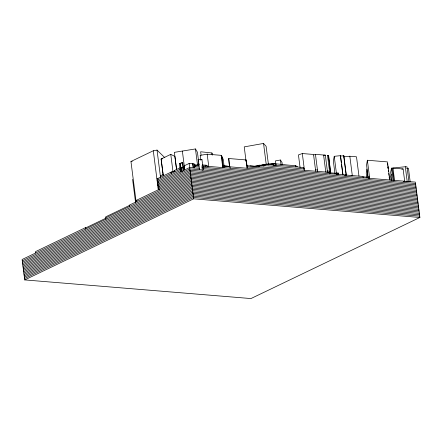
<?xml version="1.0" encoding="UTF-8"?>
<svg xmlns="http://www.w3.org/2000/svg" width="442" height="442" viewBox="0 0 442 442"><rect width="100%" height="100%" fill="white"/><g stroke="black" fill="none" stroke-linecap="round" stroke-linejoin="round"><path stroke-width="0.66" d="M387.943 167.954L388.12 166.75M389.822 180.038L387.485 161.905L367.363 160.247L366.556 164.96L368.186 177.695M334.959 173.678L333.34 161.021L334.24 156.313L340.522 155.661L340.445 156.07L343.832 155.75L346.307 175.065M343.832 155.75L343.605 156.888L349.826 156.241L356.495 156.794L358.97 176.109M408.922 181.568L407.038 166.877L405.297 166.733L391.49 168.153L390.662 172.214L391.689 180.225M403.369 181.347L404.69 181.22L403.121 168.977L392.982 168.142L392.557 169.988L393.949 180.872M368.617 177.065L369.506 176.977M368.661 177.408L363.037 176.778M368.794 178.424L368.667 176.905M391.413 174.297L390.656 176.778L391.176 180.833M338.274 173.06L338.312 174.573L338.274 173.06L334.445 173.435M137.252 200.292L135.959 200.535L130.954 161.49L153.297 150.766L157.026 150.081L164.86 157.711M161.115 159.004L163.275 175.872L161.115 159.004L170.767 154.368L174.916 156.424L176.557 169.242M179.441 163.778L180.259 163.573L181.303 171.734L180.485 171.944L179.441 163.778L180.259 163.573M182.607 171.292L181.369 171.518L180.325 163.352L182.286 162.413L182.8 162.905L183.496 168.347M174.115 171.822L172.927 171.236L156.904 178.927L158.148 178.701M195.602 165.435L193.955 163.855L189.132 163.457L184.043 165.905L184.563 169.982M174.645 170.772L171.076 172.485L171.292 172.866M182.982 167.855L184.215 167.264M183.154 169.214L184.391 168.623M135.921 201.994L135.744 200.635L190.524 174.341L416.762 192.983M129.296 205.536L105.671 216.873L105.975 219.254M85.881 228.426L85.295 227.735L35.421 251.675L35.598 253.034M105.804 217.895L190.872 177.065L417.11 195.707M85.339 228.078L105.848 218.232M22.277 260.868L191.226 179.783L417.458 198.425M22.448 262.233L191.397 181.143L417.635 199.784M22.625 263.592L191.574 182.502L417.812 201.149M22.796 264.951L191.745 183.866L417.983 202.508M22.973 266.311L191.922 185.226L418.16 203.867M23.144 267.67L192.093 186.585L418.331 205.226M23.321 269.034L192.27 187.944L418.508 206.585M23.492 270.393L192.441 189.303L418.679 207.95M23.669 271.753L192.618 190.668L418.856 209.309M23.84 273.112L192.789 192.027L419.027 210.668M24.017 274.476L192.966 193.386L419.204 212.027M24.188 275.836L193.143 194.745L419.375 213.387M24.365 277.195L193.314 196.11L419.552 214.751M24.542 278.554L193.491 197.469L419.723 216.11M417.287 197.066L191.049 178.424L22.1 259.509L24.713 279.913L193.662 198.828L419.9 217.47L415.369 182.104L222.58 166.214M419.9 217.47L250.951 298.56L24.713 279.913M313.837 154.943L315.45 154.352L325.362 155.17L327.522 172.181L329.572 172.507M325.362 155.17L323.616 155.186L325.793 172.187M327.511 155.346L328.616 155.435L330.605 172.513L329.688 172.352L327.511 155.346L328.616 155.435M326.765 171.032L329.24 171.12L329.749 173.866L329.284 171.463M326.942 172.391L327.544 172.17M315.687 171.198L313.544 154.462L302.311 153.54L298.444 154.91L300.074 167.623M262.007 165.148C272.808 161.849 284.278 165.501 295.295 165.479L297.466 166.722M256.692 166.054L264.808 164.313L303.339 167.485L303.903 169.048L303.521 167.667M161.253 159.076L162.584 158.755M304.284 168.91L259.266 165.203L254.321 166.225L250.039 165.872M258.189 166.811L259.437 166.562L259.266 165.203M130.954 161.49L132.246 161.253M158.319 180.06L157.076 180.286L181.021 168.794L182.259 168.573M158.496 181.419L157.253 181.645L181.198 170.153L182.435 169.932M158.667 182.778L157.429 183.01L189.657 167.54L199.298 168.336M158.844 184.143L157.601 184.369L189.828 168.899L416.066 187.541M159.021 185.502L157.777 185.728L190.005 170.258L416.242 188.905M159.192 186.861L157.949 187.088L190.176 171.623L416.414 190.264M159.369 188.22L158.125 188.452L190.353 172.982L416.591 191.624M159.54 189.579L158.297 189.811L153.297 150.766M180.325 163.352L182.8 162.905M184.64 167.043L180.85 167.435L174.601 170.435L174.778 171.794M268.416 164.33L266.101 146.291L263.543 143.44L244.227 146.882L246.111 161.584M263.217 165.982L264.979 165.673L264.808 164.313M282.267 164.457L282.007 162.418L280.427 160.004L275.399 160.894L275.83 164.291M200.276 155.816L200.232 155.346L207.176 154.181L221.188 155.335L221.895 156.302L223.204 166.507M205.646 165.551L206.989 165.325L207.16 166.689M271.896 164.153L275.195 163.606M176.562 169.49L174.369 152.352L195.463 148.943L197.436 152.252L198.707 162.137M270.708 164.186L273.93 163.65M329.417 172.485L330.052 172.38L330.224 173.739L329.594 173.844M246.802 165.711L330.798 172.441M246.979 167.07L247.774 166.943L247.603 165.584M200.712 159.855L201.988 159.672L203.309 170.01L202.038 170.192M201.513 166.109L202.79 165.932L415.541 183.463M201.69 167.468L202.961 167.291L415.718 184.822M201.861 168.833L203.138 168.651L415.894 186.181M228.729 158.512L229.531 166.844L228.729 158.512L246.034 159.938L247.183 166.07M195.149 164.999L199.115 164.838M406.679 168.463L408.447 168.236L410.159 181.59M195.353 165.319L194.364 165.441L194.535 166.8L195.53 166.678L195.353 165.319L198.944 165.612M224.475 166.844L229.591 166.297M344.213 175.253L346.152 175.054L343.677 155.733M351.058 175.689L352.302 175.557L349.826 156.241M405.867 181.563L407.181 181.424L405.297 166.733M401.8 169.104L403.121 168.977M336.274 173.391L337.478 173.33L329.616 172.85M273.736 165.358L276.139 165.247L275.968 163.883M199.469 169.695L198.143 159.358L201.988 159.672M315.516 169.833L317.455 169.993M246.918 166.877L362.993 176.441L363.169 177.8M202.303 164.894L206.989 165.325M203.093 166.308L204.315 166.407M194.303 166.579L199.121 166.977M416.939 194.347L190.701 175.701L129.252 205.193L129.429 206.552M212.563 154.971L211.911 152.976L200.646 151.766L201.077 155.109M223.746 165.43L228.868 166.38M163.242 174.579L160.457 175.778L160.634 177.137M303.693 169.026L303.339 167.485M181.303 171.734L180.154 163.441M198.143 159.358L198.629 160.17M171.247 172.529L171.032 172.148L171.424 173.888M135.744 200.635L135.948 201.497M392.982 168.142L394.551 180.386M391.49 168.153L393.12 180.839M387.435 163.363L387.689 165.369M387.861 166.711L388.12 168.722M388.291 170.06L388.463 171.402M388.722 173.413L388.977 175.424M389.148 176.761L389.408 178.772M367.363 160.247L369.683 178.336M367.932 177.678L366.827 169.037L366.241 173.198L366.755 177.181M345.826 174.209L345.998 175.54M340.522 155.661L342.998 174.982M340.528 156.739L341.296 162.733M341.467 164.065L342.832 174.723M337.434 172.988L337.605 174.347L336.401 174.408L336.229 173.049M334.24 156.313L336.456 173.629M328.423 155.507L330.605 172.513M315.45 154.352L317.632 171.358M302.311 153.54L304.455 170.269M295.295 165.479L295.466 166.838M280.427 160.004L281.04 164.767M272.963 164.026L273.134 165.391M268.681 163.673L268.852 165.037M263.543 143.44L266.195 164.153M246.034 159.938L247.095 168.236M230.006 166.827L230.177 168.187M224.16 166.59L223.232 159.358L221.702 156.319L221.956 158.291M223.768 166.314L223.939 167.673M222.122 159.606L222.376 161.579M222.541 162.894L222.796 164.866M221.188 155.335L222.757 167.579M211.911 152.976L212.171 154.987M207.176 154.181L208.746 166.424M205.364 165.148L205.541 166.507M200.232 155.346L200.839 160.103M198.872 163.457L199.044 164.778M195.463 148.943L197.491 164.767M193.955 163.855L194.48 167.938M189.132 163.457L193.662 198.828M182.369 151.103L184.48 167.584M182.286 162.413L183.331 170.579M181.353 167.347L181.524 168.706M170.767 154.368L172.927 171.236M157.026 150.081L160.534 177.48M132.6 179.375L135.561 202.497M85.295 227.735L85.466 229.094M192.789 163.761L193.276 167.85L192.751 163.767"/></g></svg>
